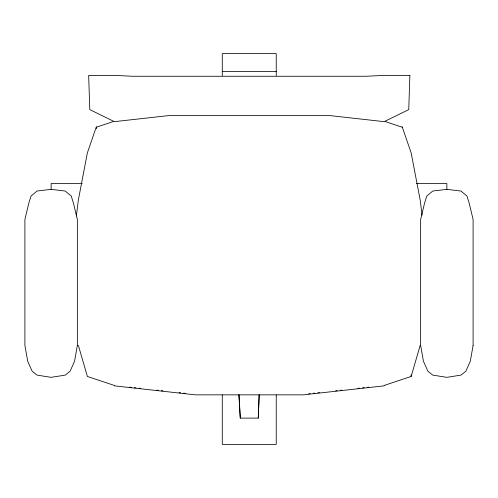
<?xml version="1.0" encoding="UTF-8"?>
<svg xmlns="http://www.w3.org/2000/svg" width="498" height="498" viewBox="0 0 498 498"><rect width="100%" height="100%" fill="white"/><g stroke="black" fill="none" stroke-linecap="round" stroke-linejoin="round"><path stroke-width="0.75" d="M96.307 128.752L96.363 127.208L113.139 121.612M259.147 394.926L258.257 418.115L240.273 418.115L238.934 394.92M258.257 418.115L259.184 394.914M76.368 215.951L78.379 199.879L87.368 152.892L96.363 126.797M384.176 385.446L411.161 376.451L420.15 345.438M308.623 393.837L310.167 393.669M313.254 393.32L314.792 393.152M317.88 392.81L319.417 392.636M335.608 390.837L337.152 390.669M340.234 390.326L341.777 390.152M357.962 388.353L359.506 388.185M362.588 387.842L364.131 387.668M367.219 387.326L368.757 387.158M384.176 385.85L303.232 394.846L195.297 394.846L114.353 385.85M222.282 71.612L276.247 71.612M82.263 183.544L51.132 183.544L51.132 189.539M416.521 183.544L446.868 183.544L446.868 189.539M129.773 387.158L131.31 387.326M134.398 387.668L135.942 387.842M139.023 388.185L140.567 388.353M156.752 390.152L158.296 390.326M161.377 390.669L162.921 390.837M179.112 392.636L180.65 392.81M183.737 393.152L185.281 393.32M385.39 121.612L402.166 127.208M114.353 385.446L87.368 376.451L78.379 345.438M402.166 126.797L411.161 152.892L420.15 199.879L422.067 215.186M238.99 394.939L240.273 418.115M411.105 374.901L411.161 376.451M276.247 75.615L276.247 53.628L222.282 53.628L222.282 75.615M276.247 395.032L276.247 444.372L222.282 444.372L222.282 395.032M409.866 75.447L408.752 109.61L384.176 121.655L330.211 115.636L168.318 115.636L114.353 121.655L89.783 109.61L88.663 75.447L115.642 75.447L132.344 76.256L366.186 76.256L382.887 75.447L409.866 75.447M77.358 345.438L74.569 361.199L70.112 371.215L65.213 375.112L51.132 377.341L37.045 375.112L32.146 371.215L27.689 361.199L24.9 345.438L24.9 219.518L28.803 203.203L31.032 196.05L37.045 191.033L51.132 189.358L65.213 191.033L71.226 196.05L73.455 203.203L77.358 219.518L77.358 345.438M473.1 345.438L470.311 361.199L465.854 371.215L460.955 375.112L446.868 377.341L432.787 375.112L427.888 371.215L423.431 361.199L420.642 345.438L420.642 219.518L424.545 203.203L426.774 196.05L432.787 191.033L446.868 189.358L460.955 191.033L466.968 196.05L469.197 203.203L473.1 219.518L473.1 345.438"/></g></svg>
